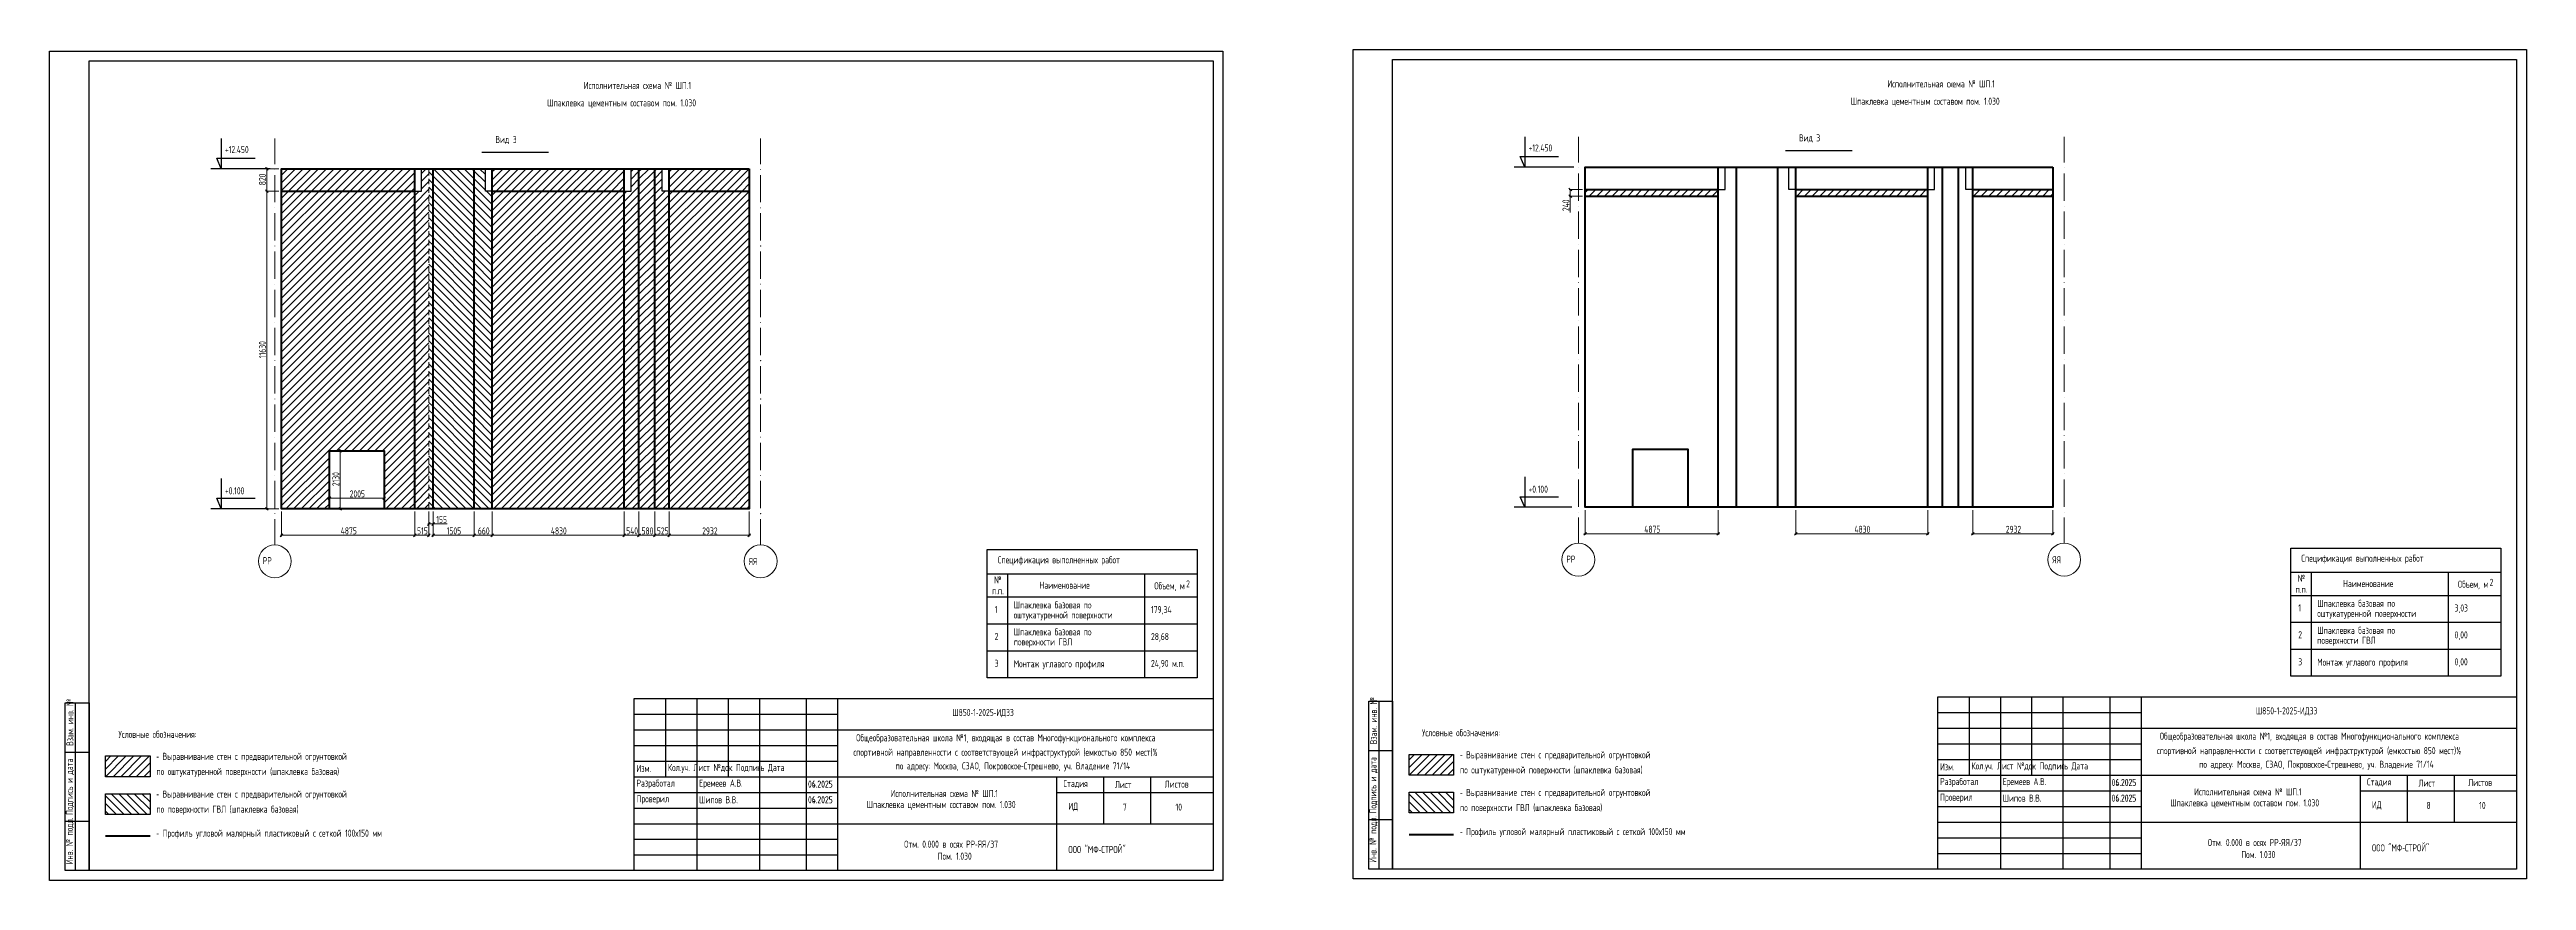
# Model space of a CAD drawing. Header units: millimetres. Extents: x 0 to 258, y 0 to 17.
# Drawn here: x 156.65 to 205.82, y 0.19 to 16.69 of the extents above; entities that cross this region are included whole.
import ezdxf

# ---------------------------------------------------------------- set-up
doc = ezdxf.new("R2010")
doc.units = ezdxf.units.MM
doc.layers.add('PDF _0', color=7, linetype='Continuous')
doc.layers.add('PDF _Текст', color=7, linetype='Continuous')
doc.layers.add('PDF _Оси-1', color=7, linetype='Continuous', true_color=0xaaaaaa)
doc.layers.add('PDF _Оси-3', color=7, linetype='Continuous', true_color=0x989898)
doc.styles.get("Standard").update_dxf_attribs({"font": 'ГОСТ тип А.ttf', "width": 0.8})

msp = doc.modelspace()

# ---------------------------------------------------------------- linework, layer by layer
at = {"layer": 'PDF _0', "lineweight": 25}
for points in [[(156.647, 16.662), (179.943, 16.662), (179.943, 0.19), (156.647, 0.19)], [(157.431, 16.466), (179.747, 16.466), (179.747, 0.386), (157.431, 0.386)], [(182.528, 16.693), (205.825, 16.693), (205.825, 0.221), (182.528, 0.221)], [(183.313, 16.497), (205.629, 16.497), (205.629, 0.417), (183.313, 0.417)], [(179.434, 4.216), (175.263, 4.216), (175.263, 6.761), (179.434, 6.761)], [(205.316, 4.247), (201.145, 4.247), (201.145, 6.792), (205.316, 6.792)], [(156.96, 3.719), (157.431, 3.719), (157.431, 0.386), (156.96, 0.386)], [(168.255, 3.802), (179.747, 3.802), (179.747, 0.386), (168.255, 0.386)], [(182.842, 3.751), (183.313, 3.751), (183.313, 0.417), (182.842, 0.417)], [(194.137, 3.834), (205.629, 3.834), (205.629, 0.417), (194.137, 0.417)], [(157.757, 2.662), (158.643, 2.662), (158.643, 2.249), (157.757, 2.249)], [(183.639, 2.693), (184.524, 2.693), (184.524, 2.281), (183.639, 2.281)], [(157.757, 1.913), (158.643, 1.913), (158.643, 1.5), (157.757, 1.5)], [(183.639, 1.945), (184.524, 1.945), (184.524, 1.532), (183.639, 1.532)]]:
    msp.add_lwpolyline(points, close=True, dxfattribs=at)
for points in [[(160.057, 14.928), (160.057, 14.325), (159.966, 14.536), (160.728, 14.536)], [(185.939, 14.96), (185.939, 14.357), (185.847, 14.567), (186.609, 14.567)], [(161.029, 14.325), (159.848, 14.325)], [(163.897, 13.881), (164.033, 13.881), (164.033, 14.325)], [(165.23, 14.655), (166.555, 14.655)], [(165.436, 13.881), (165.3, 13.881), (165.3, 14.325)], [(168.056, 13.881), (168.192, 13.881), (168.192, 14.325)], [(168.949, 13.881), (168.813, 13.881), (168.813, 14.325)], [(186.911, 14.357), (185.729, 14.357)], [(189.779, 13.912), (189.915, 13.912), (189.915, 14.357)], [(191.112, 14.686), (192.437, 14.686)], [(191.317, 13.912), (191.182, 13.912), (191.182, 14.357)], [(193.938, 13.912), (194.074, 13.912), (194.074, 14.357)], [(194.831, 13.912), (194.695, 13.912), (194.695, 14.357)], [(160.057, 8.173), (160.057, 7.57), (159.966, 7.78), (160.728, 7.78)], [(185.939, 8.204), (185.939, 7.602), (185.847, 7.812), (186.609, 7.812)], [(160.99, 7.57), (159.848, 7.57)], [(186.872, 7.602), (185.729, 7.602)], [(175.263, 6.28), (179.434, 6.28)], [(175.666, 6.28), (175.666, 4.216)], [(178.386, 6.28), (178.386, 4.216)], [(201.145, 6.312), (205.316, 6.312)], [(201.548, 6.312), (201.548, 4.247)], [(204.268, 6.312), (204.268, 4.247)], [(175.263, 5.82), (179.434, 5.82)], [(201.145, 5.852), (205.316, 5.852)], [(175.263, 5.285), (179.434, 5.285)], [(201.145, 5.317), (205.316, 5.317)], [(175.263, 4.75), (179.434, 4.75)], [(201.145, 4.782), (205.316, 4.782)], [(157.156, 3.719), (157.156, 0.386)], [(168.255, 3.492), (172.293, 3.492)], [(168.876, 3.802), (168.876, 2.249)], [(169.497, 3.802), (169.497, 0.386)], [(170.119, 3.802), (170.119, 2.249)], [(170.74, 3.802), (170.74, 0.386)], [(171.672, 3.802), (171.672, 0.386)], [(172.293, 3.802), (172.293, 0.386)], [(183.038, 3.751), (183.038, 0.417)], [(194.137, 3.523), (198.174, 3.523)], [(194.758, 3.834), (194.758, 2.281)], [(195.379, 3.834), (195.379, 0.417)], [(196, 3.834), (196, 2.281)], [(196.622, 3.834), (196.622, 0.417)], [(197.553, 3.834), (197.553, 0.417)], [(198.174, 3.834), (198.174, 0.417)], [(168.255, 3.181), (179.747, 3.181)], [(194.137, 3.213), (205.629, 3.213)], [(156.96, 2.739), (157.431, 2.739)], [(168.255, 2.87), (172.293, 2.87)], [(168.255, 2.56), (172.293, 2.56)], [(182.842, 2.77), (183.313, 2.77)], [(194.137, 2.902), (198.174, 2.902)], [(194.137, 2.591), (198.174, 2.591)], [(168.255, 2.249), (179.747, 2.249)], [(176.641, 2.249), (176.641, 0.386)], [(177.573, 2.249), (177.573, 1.317)], [(178.504, 2.249), (178.504, 1.317)], [(194.137, 2.281), (205.629, 2.281)], [(194.137, 1.97), (198.174, 1.97)], [(202.523, 2.281), (202.523, 0.417)], [(202.523, 1.97), (205.629, 1.97)], [(203.454, 2.281), (203.454, 1.349)], [(204.386, 2.281), (204.386, 1.349)], [(168.255, 1.939), (172.293, 1.939)], [(168.255, 1.628), (172.293, 1.628)], [(176.641, 1.939), (179.747, 1.939)], [(194.137, 1.66), (198.174, 1.66)], [(156.96, 1.366), (157.431, 1.366)], [(168.255, 1.317), (179.747, 1.317)], [(168.255, 1.007), (172.293, 1.007)], [(182.842, 1.398), (183.313, 1.398)], [(194.137, 1.349), (205.629, 1.349)], [(194.137, 1.038), (198.174, 1.038)], [(168.255, 0.696), (172.293, 0.696)], [(194.137, 0.728), (198.174, 0.728)]]:
    msp.add_lwpolyline(points, dxfattribs=at)
at = {"layer": 'PDF _0', "lineweight": 13}
for points in [[(160.986, 14.298), (160.932, 14.353)], [(161.198, 14.325), (160.938, 14.325)], [(160.959, 14.347), (160.959, 13.859)], [(160.959, 7.548), (160.959, 13.902)], [(186.868, 13.885), (186.814, 13.939)], [(186.814, 13.809), (186.868, 13.755)], [(187.08, 13.912), (186.819, 13.912)], [(187.08, 13.782), (186.819, 13.782)], [(186.841, 13.76), (186.841, 13.912)], [(186.841, 13.782), (186.841, 13.456)], [(162.256, 8.726), (162.44, 8.726)], [(162.446, 8.699), (162.391, 8.753)], [(162.418, 7.548), (162.418, 8.747)], [(160.932, 7.597), (160.986, 7.543)], [(161.198, 7.57), (160.938, 7.57)], [(161.252, 7.516), (161.252, 7.024)], [(162.229, 7.808), (162.175, 7.753)], [(162.18, 7.781), (163.311, 7.781)], [(162.202, 7.624), (162.202, 7.802)], [(162.256, 7.57), (162.44, 7.57)], [(162.391, 7.597), (162.446, 7.543)], [(163.262, 7.753), (163.317, 7.808)], [(163.29, 7.624), (163.29, 7.802)], [(164.177, 7.248), (164.177, 7.516), (164.177, 7.024)], [(164.261, 7.248), (164.261, 7.516), (164.261, 7.024)], [(170.54, 7.516), (170.54, 7.024)], [(187.134, 7.547), (187.134, 7.055)], [(189.779, 7.547), (189.779, 7.055)], [(191.317, 7.547), (191.317, 7.055)], [(193.938, 7.547), (193.938, 7.055)], [(194.831, 7.547), (194.831, 7.055)], [(196.422, 7.547), (196.422, 7.055)], [(161.279, 7.072), (161.225, 7.018)], [(161.23, 7.045), (163.919, 7.045)], [(163.876, 7.045), (164.198, 7.045)], [(164.204, 7.297), (164.15, 7.243)], [(164.15, 7.018), (164.204, 7.072)], [(164.155, 7.27), (164.261, 7.27), (164.541, 7.27)], [(164.234, 7.243), (164.288, 7.297)], [(164.288, 7.072), (164.234, 7.018)], [(164.239, 7.045), (165.099, 7.045)], [(165.056, 7.045), (165.457, 7.045)], [(165.414, 7.045), (168.078, 7.045)], [(168.035, 7.045), (168.371, 7.045)], [(168.328, 7.045), (168.686, 7.045)], [(168.642, 7.045), (168.971, 7.045)], [(168.927, 7.045), (170.562, 7.045)], [(170.513, 7.018), (170.567, 7.072)], [(187.161, 7.104), (187.107, 7.05)], [(187.112, 7.077), (189.801, 7.077)], [(189.752, 7.05), (189.806, 7.104)], [(191.344, 7.104), (191.29, 7.05)], [(191.296, 7.077), (193.96, 7.077)], [(193.911, 7.05), (193.965, 7.104)], [(194.858, 7.104), (194.804, 7.05)], [(194.809, 7.077), (196.443, 7.077)], [(196.394, 7.05), (196.449, 7.104)]]:
    msp.add_lwpolyline(points, dxfattribs=at)
at = {"layer": 'PDF _0', "color": 92, "lineweight": 30, "true_color": 0x00dd00}
for points in [[(161.252, 14.198), (161.38, 14.325)], [(161.252, 14.045), (161.532, 14.325)], [(161.252, 13.893), (161.685, 14.325)], [(161.252, 13.74), (161.393, 13.881), (161.838, 14.325)], [(161.252, 13.587), (161.545, 13.881), (161.99, 14.325)], [(161.252, 13.435), (161.698, 13.881), (162.143, 14.325)], [(161.252, 13.282), (161.85, 13.881), (162.295, 14.325)], [(161.252, 13.13), (162.003, 13.881), (162.448, 14.325)], [(161.252, 12.977), (162.156, 13.881), (162.601, 14.325)], [(161.252, 12.824), (162.308, 13.881), (162.753, 14.325)], [(161.252, 12.672), (162.461, 13.881), (162.906, 14.325)], [(161.252, 12.519), (162.614, 13.881), (163.058, 14.325)], [(161.252, 12.366), (162.766, 13.881), (163.211, 14.325)], [(161.252, 12.214), (162.919, 13.881), (163.364, 14.325)], [(161.252, 12.061), (163.071, 13.881), (163.516, 14.325)], [(161.252, 11.909), (163.224, 13.881), (163.669, 14.325)], [(161.252, 11.756), (163.377, 13.881), (163.822, 14.325)], [(164.033, 14.232), (164.127, 14.325)], [(165.436, 14.261), (165.5, 14.325)], [(165.436, 14.108), (165.653, 14.325)], [(165.436, 13.956), (165.805, 14.325)], [(165.436, 13.803), (165.513, 13.881), (165.958, 14.325)], [(165.436, 13.65), (165.666, 13.881), (166.111, 14.325)], [(165.436, 13.498), (165.818, 13.881), (166.263, 14.325)], [(165.436, 13.345), (165.971, 13.881), (166.416, 14.325)], [(165.436, 13.193), (166.124, 13.881), (166.569, 14.325)], [(165.436, 13.04), (166.276, 13.881), (166.721, 14.325)], [(165.436, 12.887), (166.429, 13.881), (166.874, 14.325)], [(165.436, 12.735), (166.581, 13.881), (167.026, 14.325)], [(165.436, 12.582), (166.734, 13.881), (167.179, 14.325)], [(165.436, 12.429), (166.887, 13.881), (167.332, 14.325)], [(165.436, 12.277), (167.039, 13.881), (167.484, 14.325)], [(165.436, 12.124), (167.192, 13.881), (167.637, 14.325)], [(165.436, 11.972), (167.344, 13.881), (167.789, 14.325)], [(165.436, 11.819), (167.497, 13.881), (167.942, 14.325)], [(165.436, 11.056), (168.056, 13.677), (168.349, 13.97), (168.664, 14.284), (168.705, 14.325)], [(165.436, 10.293), (168.056, 12.914), (168.349, 13.207), (168.664, 13.521), (168.949, 13.806), (169.023, 13.881), (169.468, 14.325)], [(165.436, 10.14), (168.056, 12.761), (168.349, 13.054), (168.664, 13.369), (168.949, 13.654), (169.176, 13.881), (169.621, 14.325)], [(165.436, 9.988), (168.056, 12.609), (168.349, 12.902), (168.664, 13.216), (168.949, 13.501), (169.328, 13.881), (169.773, 14.325)], [(165.436, 9.835), (168.056, 12.456), (168.349, 12.749), (168.664, 13.064), (168.949, 13.348), (169.481, 13.881), (169.926, 14.325)], [(165.436, 9.683), (168.056, 12.303), (168.349, 12.596), (168.664, 12.911), (168.949, 13.196), (169.634, 13.881), (170.079, 14.325)], [(165.436, 9.53), (168.056, 12.151), (168.349, 12.444), (168.664, 12.758), (168.949, 13.043), (169.786, 13.881), (170.231, 14.325)], [(165.436, 9.377), (168.056, 11.998), (168.349, 12.291), (168.664, 12.606), (168.949, 12.891), (169.939, 13.881), (170.384, 14.325)], [(165.436, 9.225), (168.056, 11.845), (168.349, 12.138), (168.664, 12.453), (168.949, 12.738), (170.091, 13.881), (170.536, 14.325)], [(165.436, 11.666), (167.65, 13.881), (168.056, 14.287)], [(165.436, 10.903), (168.056, 13.524), (168.349, 13.817), (168.664, 14.132), (168.813, 14.281)], [(168.192, 14.27), (168.247, 14.325)], [(168.192, 14.118), (168.349, 14.275), (168.4, 14.325)], [(168.192, 13.965), (168.349, 14.122), (168.552, 14.325)], [(168.949, 14.264), (169.01, 14.325)], [(168.949, 14.112), (169.163, 14.325)], [(168.949, 13.959), (169.315, 14.325)], [(161.252, 11.603), (163.529, 13.881), (163.897, 14.249)], [(161.252, 11.451), (163.682, 13.881), (163.897, 14.096)], [(161.252, 11.298), (163.834, 13.881), (163.897, 13.943)], [(161.252, 10.993), (163.897, 13.638), (164.177, 13.918)], [(161.252, 11.146), (163.897, 13.791), (163.987, 13.881)], [(164.033, 14.079), (164.177, 14.223)], [(164.033, 13.926), (164.177, 14.07)], [(165.436, 9.072), (168.056, 11.693), (168.349, 11.986), (168.664, 12.301), (168.949, 12.585), (170.244, 13.881), (170.54, 14.176)], [(165.436, 11.514), (167.802, 13.881), (168.056, 14.135)], [(165.436, 10.751), (168.056, 13.372), (168.349, 13.665), (168.664, 13.979), (168.813, 14.128)], [(165.436, 8.919), (168.056, 11.54), (168.349, 11.833), (168.664, 12.148), (168.949, 12.433), (170.397, 13.881), (170.54, 14.024)], [(165.436, 11.361), (167.955, 13.881), (168.056, 13.982)], [(165.436, 10.598), (168.056, 13.219), (168.349, 13.512), (168.664, 13.827), (168.813, 13.976)], [(165.436, 11.209), (168.056, 13.829), (168.107, 13.881)], [(165.436, 10.446), (168.056, 13.066), (168.349, 13.359), (168.664, 13.674), (168.871, 13.881)], [(165.436, 8.767), (168.056, 11.388), (168.349, 11.681), (168.664, 11.995), (168.949, 12.28), (170.54, 13.871)], [(187.134, 13.851), (187.194, 13.912)], [(187.217, 13.782), (187.347, 13.912)], [(187.369, 13.782), (187.5, 13.912)], [(187.522, 13.782), (187.652, 13.912)], [(187.675, 13.782), (187.805, 13.912)], [(187.827, 13.782), (187.957, 13.912)], [(187.98, 13.782), (188.11, 13.912)], [(188.132, 13.782), (188.263, 13.912)], [(188.285, 13.782), (188.415, 13.912)], [(188.438, 13.782), (188.568, 13.912)], [(188.59, 13.782), (188.72, 13.912)], [(188.743, 13.782), (188.873, 13.912)], [(188.895, 13.782), (189.026, 13.912)], [(189.048, 13.782), (189.178, 13.912)], [(189.201, 13.782), (189.331, 13.912)], [(189.353, 13.782), (189.484, 13.912)], [(189.506, 13.782), (189.636, 13.912)], [(189.659, 13.782), (189.779, 13.902)], [(191.337, 13.782), (191.467, 13.912)], [(191.49, 13.782), (191.62, 13.912)], [(191.642, 13.782), (191.773, 13.912)], [(191.795, 13.782), (191.925, 13.912)], [(191.948, 13.782), (192.078, 13.912)], [(192.1, 13.782), (192.23, 13.912)], [(192.253, 13.782), (192.383, 13.912)], [(192.405, 13.782), (192.536, 13.912)], [(192.558, 13.782), (192.688, 13.912)], [(192.711, 13.782), (192.841, 13.912)], [(192.863, 13.782), (192.994, 13.912)], [(193.016, 13.782), (193.146, 13.912)], [(193.169, 13.782), (193.299, 13.912)], [(193.321, 13.782), (193.451, 13.912)], [(193.474, 13.782), (193.604, 13.912)], [(193.626, 13.782), (193.757, 13.912)], [(193.779, 13.782), (193.909, 13.912)], [(193.932, 13.782), (193.938, 13.788)], [(194.847, 13.782), (194.977, 13.912)], [(195, 13.782), (195.13, 13.912)], [(195.152, 13.782), (195.283, 13.912)], [(195.305, 13.782), (195.435, 13.912)], [(195.458, 13.782), (195.588, 13.912)], [(195.61, 13.782), (195.741, 13.912)], [(195.763, 13.782), (195.893, 13.912)], [(195.916, 13.782), (196.046, 13.912)], [(196.068, 13.782), (196.198, 13.912)], [(196.221, 13.782), (196.351, 13.912)], [(196.373, 13.782), (196.422, 13.83)], [(161.252, 10.84), (163.897, 13.486), (164.177, 13.765)], [(161.252, 10.688), (163.897, 13.333), (164.177, 13.612)], [(161.252, 10.535), (163.897, 13.18), (164.177, 13.46)], [(161.252, 10.383), (163.897, 13.028), (164.177, 13.307)], [(165.436, 8.614), (168.056, 11.235), (168.349, 11.528), (168.664, 11.843), (168.949, 12.128), (170.54, 13.719)], [(165.436, 8.462), (168.056, 11.082), (168.349, 11.375), (168.664, 11.69), (168.949, 11.975), (170.54, 13.566)], [(165.436, 8.309), (168.056, 10.93), (168.349, 11.223), (168.664, 11.538), (168.949, 11.822), (170.54, 13.413)], [(161.252, 10.23), (163.897, 12.875), (164.177, 13.155)], [(161.252, 10.077), (163.897, 12.723), (164.177, 13.002)], [(161.252, 9.925), (163.897, 12.57), (164.177, 12.849)], [(165.436, 8.156), (168.056, 10.777), (168.349, 11.07), (168.664, 11.385), (168.949, 11.67), (170.54, 13.261)], [(165.436, 8.004), (168.056, 10.625), (168.349, 10.918), (168.664, 11.232), (168.949, 11.517), (170.54, 13.108)], [(165.436, 7.851), (168.056, 10.472), (168.349, 10.765), (168.664, 11.08), (168.949, 11.365), (170.54, 12.955)], [(165.436, 7.699), (168.056, 10.319), (168.349, 10.612), (168.664, 10.927), (168.949, 11.212), (170.54, 12.803)], [(161.252, 9.772), (163.897, 12.417), (164.177, 12.697)], [(161.252, 9.619), (163.897, 12.265), (164.177, 12.544)], [(161.252, 9.467), (163.897, 12.112), (164.177, 12.392)], [(165.46, 7.57), (168.056, 10.167), (168.349, 10.46), (168.664, 10.774), (168.949, 11.059), (170.54, 12.65)], [(165.612, 7.57), (168.056, 10.014), (168.349, 10.307), (168.664, 10.622), (168.949, 10.907), (170.54, 12.498)], [(165.765, 7.57), (168.056, 9.862), (168.349, 10.155), (168.664, 10.469), (168.949, 10.754), (170.54, 12.345)], [(161.252, 9.314), (163.897, 11.959), (164.177, 12.239)], [(161.252, 9.162), (163.897, 11.807), (164.177, 12.086)], [(161.252, 9.009), (163.897, 11.654), (164.177, 11.934)], [(165.917, 7.57), (168.056, 9.709), (168.349, 10.002), (168.664, 10.317), (168.949, 10.602), (170.54, 12.192)], [(166.07, 7.57), (168.056, 9.556), (168.349, 9.849), (168.664, 10.164), (168.949, 10.449), (170.54, 12.04)], [(166.223, 7.57), (168.056, 9.404), (168.349, 9.697), (168.664, 10.011), (168.949, 10.296), (170.54, 11.887)], [(161.252, 8.856), (163.897, 11.502), (164.177, 11.781)], [(161.252, 8.704), (163.897, 11.349), (164.177, 11.628)], [(161.252, 8.551), (163.897, 11.196), (164.177, 11.476)], [(161.252, 8.399), (163.897, 11.044), (164.177, 11.323)], [(166.375, 7.57), (168.056, 9.251), (168.349, 9.544), (168.664, 9.859), (168.949, 10.144), (170.54, 11.735)], [(166.528, 7.57), (168.056, 9.098), (168.349, 9.391), (168.664, 9.706), (168.949, 9.991), (170.54, 11.582)], [(166.681, 7.57), (168.056, 8.946), (168.349, 9.239), (168.664, 9.554), (168.949, 9.838), (170.54, 11.429)], [(161.252, 8.246), (163.897, 10.891), (164.177, 11.171)], [(161.252, 8.093), (163.897, 10.739), (164.177, 11.018)], [(161.252, 7.941), (163.897, 10.586), (164.177, 10.865)], [(166.833, 7.57), (168.056, 8.793), (168.349, 9.086), (168.664, 9.401), (168.949, 9.686), (170.54, 11.277)], [(166.986, 7.57), (168.056, 8.641), (168.349, 8.934), (168.664, 9.248), (168.949, 9.533), (170.54, 11.124)], [(167.138, 7.57), (168.056, 8.488), (168.349, 8.781), (168.664, 9.096), (168.949, 9.381), (170.54, 10.972)], [(161.252, 7.788), (163.897, 10.433), (164.177, 10.713)], [(162.342, 8.726), (163.897, 10.281), (164.177, 10.56)], [(162.495, 8.726), (163.897, 10.128), (164.177, 10.408)], [(167.291, 7.57), (168.056, 8.335), (168.349, 8.628), (168.664, 8.943), (168.949, 9.228), (170.54, 10.819)], [(167.444, 7.57), (168.056, 8.183), (168.349, 8.476), (168.664, 8.791), (168.949, 9.075), (170.54, 10.666)], [(167.596, 7.57), (168.056, 8.03), (168.349, 8.323), (168.664, 8.638), (168.949, 8.923), (170.54, 10.514)], [(167.749, 7.57), (168.056, 7.878), (168.349, 8.171), (168.664, 8.485), (168.949, 8.77), (170.54, 10.361)], [(162.648, 8.726), (163.897, 9.976), (164.177, 10.255)], [(162.8, 8.726), (163.897, 9.823), (164.177, 10.102)], [(162.953, 8.726), (163.897, 9.67), (164.177, 9.95)], [(167.901, 7.57), (168.056, 7.725), (168.349, 8.018), (168.664, 8.333), (168.949, 8.618), (170.54, 10.208)], [(168.054, 7.57), (168.056, 7.572), (168.349, 7.865), (168.664, 8.18), (168.949, 8.465), (170.54, 10.056)], [(168.207, 7.57), (168.349, 7.713), (168.664, 8.027), (168.949, 8.312), (170.54, 9.903)], [(163.105, 8.726), (163.897, 9.518), (164.177, 9.797)], [(163.258, 8.726), (163.897, 9.365), (164.177, 9.645)], [(163.29, 8.605), (163.897, 9.212), (164.177, 9.492)], [(168.359, 7.57), (168.664, 7.875), (168.949, 8.16), (170.54, 9.751)], [(168.512, 7.57), (168.664, 7.722), (168.949, 8.007), (170.54, 9.598)], [(168.664, 7.57), (168.949, 7.855), (170.54, 9.445)], [(163.29, 8.452), (163.897, 9.06), (164.177, 9.339)], [(163.29, 8.3), (163.897, 8.907), (164.177, 9.187)], [(163.29, 8.147), (163.897, 8.755), (164.177, 9.034)], [(163.29, 7.994), (163.897, 8.602), (164.177, 8.881)], [(168.817, 7.57), (168.949, 7.702), (170.54, 9.293)], [(168.97, 7.57), (170.54, 9.14)], [(169.122, 7.57), (170.54, 8.988)], [(161.252, 7.636), (162.202, 8.585)], [(161.339, 7.57), (162.202, 8.433)], [(163.29, 7.842), (163.897, 8.449), (164.177, 8.729)], [(163.29, 7.689), (163.897, 8.297), (164.177, 8.576)], [(163.323, 7.57), (163.897, 8.144), (164.177, 8.424)], [(169.275, 7.57), (170.54, 8.835)], [(169.427, 7.57), (170.54, 8.682)], [(169.58, 7.57), (170.54, 8.53)], [(169.733, 7.57), (170.54, 8.377)], [(161.492, 7.57), (162.202, 8.28)], [(161.644, 7.57), (162.202, 8.127)], [(161.797, 7.57), (162.202, 7.975)], [(163.476, 7.57), (163.897, 7.992), (164.177, 8.271)], [(163.628, 7.57), (163.897, 7.839), (164.177, 8.118)], [(163.781, 7.57), (163.897, 7.686), (164.177, 7.966)], [(169.885, 7.57), (170.54, 8.225)], [(170.038, 7.57), (170.54, 8.072)], [(170.191, 7.57), (170.54, 7.919)], [(161.95, 7.57), (162.202, 7.822)], [(162.102, 7.57), (162.202, 7.669)], [(163.934, 7.57), (164.177, 7.813)], [(164.086, 7.57), (164.177, 7.661)], [(170.343, 7.57), (170.54, 7.767)], [(170.496, 7.57), (170.54, 7.614)], [(157.757, 2.554), (157.865, 2.662)], [(157.757, 2.402), (158.018, 2.662)], [(157.757, 2.249), (158.17, 2.662)], [(157.91, 2.249), (158.323, 2.662)], [(158.063, 2.249), (158.475, 2.662)], [(158.215, 2.249), (158.628, 2.662)], [(158.368, 2.249), (158.643, 2.524)], [(183.639, 2.586), (183.747, 2.693)], [(183.639, 2.433), (183.899, 2.693)], [(183.639, 2.281), (184.052, 2.693)], [(183.792, 2.281), (184.205, 2.693)], [(183.944, 2.281), (184.357, 2.693)], [(184.097, 2.281), (184.51, 2.693)], [(184.25, 2.281), (184.524, 2.555)], [(158.52, 2.249), (158.643, 2.371)], [(184.402, 2.281), (184.524, 2.403)]]:
    msp.add_lwpolyline(points, dxfattribs=at)
at = {"layer": 'PDF _0', "lineweight": 40}
for points in [[(170.54, 14.325), (170.54, 7.57), (161.252, 7.57), (161.252, 14.325)], [(196.422, 14.357), (196.422, 7.602), (187.134, 7.602), (187.134, 14.357)]]:
    msp.add_lwpolyline(points, close=True, dxfattribs=at)
for points in [[(163.897, 7.57), (163.897, 14.325)], [(165.436, 7.57), (165.436, 14.325)], [(168.056, 7.57), (168.056, 14.325)], [(168.349, 7.57), (168.349, 14.325)], [(168.664, 7.57), (168.664, 14.325)], [(168.949, 7.57), (168.949, 14.325)], [(189.779, 7.602), (189.779, 14.357)], [(190.143, 7.602), (190.143, 14.357)], [(190.959, 7.602), (190.959, 14.357)], [(191.317, 7.602), (191.317, 14.357)], [(193.938, 7.602), (193.938, 14.357)], [(194.231, 7.602), (194.231, 14.357)], [(194.546, 7.602), (194.546, 14.357)], [(194.831, 7.602), (194.831, 14.357)], [(161.252, 13.881), (163.897, 13.881)], [(165.436, 13.881), (168.056, 13.881)], [(168.949, 13.881), (170.54, 13.881)], [(187.134, 13.912), (189.779, 13.912)], [(187.134, 13.782), (189.779, 13.782)], [(191.317, 13.912), (193.938, 13.912)], [(191.317, 13.782), (193.938, 13.782)], [(194.831, 13.912), (196.422, 13.912)], [(194.831, 13.782), (196.422, 13.782)], [(162.202, 7.57), (162.202, 8.726), (163.29, 8.726), (163.29, 7.57)], [(188.083, 7.602), (188.083, 8.757), (189.171, 8.757), (189.171, 7.602)]]:
    msp.add_lwpolyline(points, dxfattribs=at)
at = {"layer": 'PDF _0', "lineweight": 15}
for points in [[(164.177, 14.193), (164.177, 14.325)], [(164.177, 14.019), (164.177, 14.127)], [(164.177, 13.845), (164.177, 13.954)], [(164.177, 13.672), (164.177, 13.78)], [(164.177, 13.498), (164.177, 13.606)], [(164.177, 13.324), (164.177, 13.433)], [(164.177, 13.151), (164.177, 13.259)], [(164.177, 12.977), (164.177, 13.086)], [(164.177, 12.803), (164.177, 12.912)], [(164.177, 12.63), (164.177, 12.738)], [(164.177, 12.456), (164.177, 12.565)], [(164.177, 12.283), (164.177, 12.391)], [(164.177, 12.109), (164.177, 12.217)], [(164.177, 11.935), (164.177, 12.044)], [(164.177, 11.762), (164.177, 11.87)], [(164.177, 11.588), (164.177, 11.697)], [(164.177, 11.414), (164.177, 11.523)], [(164.177, 11.241), (164.177, 11.349)], [(164.177, 11.067), (164.177, 11.176)], [(164.177, 10.893), (164.177, 11.002)], [(164.177, 10.72), (164.177, 10.828)], [(164.177, 10.546), (164.177, 10.655)], [(164.177, 10.373), (164.177, 10.481)], [(164.177, 10.199), (164.177, 10.307)], [(164.177, 10.025), (164.177, 10.134)], [(164.177, 9.852), (164.177, 9.96)], [(164.177, 9.678), (164.177, 9.787)], [(164.177, 9.504), (164.177, 9.613)], [(164.177, 9.331), (164.177, 9.439)], [(164.177, 9.157), (164.177, 9.266)], [(164.177, 8.984), (164.177, 9.092)], [(164.177, 8.81), (164.177, 8.918)], [(164.177, 8.636), (164.177, 8.745)], [(164.177, 8.463), (164.177, 8.571)], [(164.177, 8.289), (164.177, 8.397)], [(164.177, 8.115), (164.177, 8.224)], [(164.177, 7.942), (164.177, 8.05)], [(164.177, 7.768), (164.177, 7.877)], [(164.177, 7.57), (164.177, 7.703)]]:
    msp.add_lwpolyline(points, dxfattribs=at)
at = {"layer": 'PDF _0', "color": 5, "lineweight": 30}
for points in [[(165.436, 13.004), (165.077, 13.362), (164.261, 14.179), (164.177, 14.263)], [(165.436, 13.157), (165.077, 13.515), (164.267, 14.325)], [(165.436, 13.31), (165.077, 13.668), (164.42, 14.325)], [(165.436, 13.462), (165.077, 13.82), (164.572, 14.325)], [(165.436, 13.615), (165.077, 13.973), (164.725, 14.325)], [(165.3, 13.903), (165.077, 14.125), (164.878, 14.325)], [(165.3, 14.056), (165.077, 14.278), (165.03, 14.325)], [(165.3, 14.208), (165.183, 14.325)], [(165.436, 12.852), (165.077, 13.21), (164.261, 14.026), (164.177, 14.111)], [(165.436, 12.699), (165.077, 13.057), (164.261, 13.874), (164.177, 13.958)], [(165.436, 12.546), (165.077, 12.905), (164.261, 13.721), (164.177, 13.805)], [(165.436, 13.767), (165.322, 13.881)], [(165.436, 12.394), (165.077, 12.752), (164.261, 13.569), (164.177, 13.653)], [(165.436, 12.241), (165.077, 12.599), (164.261, 13.416), (164.177, 13.5)], [(165.436, 12.089), (165.077, 12.447), (164.261, 13.263), (164.177, 13.348)], [(165.436, 11.936), (165.077, 12.294), (164.261, 13.111), (164.177, 13.195)], [(165.436, 11.783), (165.077, 12.142), (164.261, 12.958), (164.177, 13.042)], [(165.436, 11.631), (165.077, 11.989), (164.261, 12.806), (164.177, 12.89)], [(165.436, 11.478), (165.077, 11.836), (164.261, 12.653), (164.177, 12.737)], [(165.436, 11.326), (165.077, 11.684), (164.261, 12.5), (164.177, 12.584)], [(165.436, 11.173), (165.077, 11.531), (164.261, 12.348), (164.177, 12.432)], [(165.436, 11.02), (165.077, 11.379), (164.261, 12.195), (164.177, 12.279)], [(165.436, 10.868), (165.077, 11.226), (164.261, 12.043), (164.177, 12.127)], [(165.436, 10.715), (165.077, 11.073), (164.261, 11.89), (164.177, 11.974)], [(165.436, 10.563), (165.077, 10.921), (164.261, 11.737), (164.177, 11.821)], [(165.436, 10.41), (165.077, 10.768), (164.261, 11.585), (164.177, 11.669)], [(165.436, 10.257), (165.077, 10.615), (164.261, 11.432), (164.177, 11.516)], [(165.436, 10.105), (165.077, 10.463), (164.261, 11.279), (164.177, 11.364)], [(165.436, 9.952), (165.077, 10.31), (164.261, 11.127), (164.177, 11.211)], [(165.436, 9.8), (165.077, 10.158), (164.261, 10.974), (164.177, 11.058)], [(165.436, 9.647), (165.077, 10.005), (164.261, 10.822), (164.177, 10.906)], [(165.436, 9.494), (165.077, 9.852), (164.261, 10.669), (164.177, 10.753)], [(165.436, 9.342), (165.077, 9.7), (164.261, 10.516), (164.177, 10.601)], [(165.436, 9.189), (165.077, 9.547), (164.261, 10.364), (164.177, 10.448)], [(165.436, 9.036), (165.077, 9.395), (164.261, 10.211), (164.177, 10.295)], [(165.436, 8.884), (165.077, 9.242), (164.261, 10.059), (164.177, 10.143)], [(165.436, 8.731), (165.077, 9.089), (164.261, 9.906), (164.177, 9.99)], [(165.436, 8.579), (165.077, 8.937), (164.261, 9.753), (164.177, 9.837)], [(165.436, 8.426), (165.077, 8.784), (164.261, 9.601), (164.177, 9.685)], [(165.436, 8.273), (165.077, 8.632), (164.261, 9.448), (164.177, 9.532)], [(165.436, 8.121), (165.077, 8.479), (164.261, 9.296), (164.177, 9.38)], [(165.436, 7.968), (165.077, 8.326), (164.261, 9.143), (164.177, 9.227)], [(165.436, 7.816), (165.077, 8.174), (164.261, 8.99), (164.177, 9.074)], [(165.436, 7.663), (165.077, 8.021), (164.261, 8.838), (164.177, 8.922)], [(165.376, 7.57), (165.077, 7.868), (164.261, 8.685), (164.177, 8.769)], [(165.223, 7.57), (165.077, 7.716), (164.261, 8.532), (164.177, 8.617)], [(165.071, 7.57), (164.261, 8.38), (164.177, 8.464)], [(164.918, 7.57), (164.261, 8.227), (164.177, 8.311)], [(164.765, 7.57), (164.261, 8.075), (164.177, 8.159)], [(164.613, 7.57), (164.261, 7.922), (164.177, 8.006)], [(164.46, 7.57), (164.261, 7.769), (164.177, 7.854)], [(164.308, 7.57), (164.261, 7.617), (164.177, 7.701)], [(158.129, 1.5), (157.757, 1.873)], [(157.977, 1.5), (157.757, 1.72)], [(157.824, 1.5), (157.757, 1.567)], [(158.282, 1.5), (157.869, 1.913)], [(158.435, 1.5), (158.022, 1.913)], [(158.587, 1.5), (158.174, 1.913)], [(158.643, 1.598), (158.327, 1.913)], [(158.643, 1.75), (158.48, 1.913)], [(158.643, 1.903), (158.632, 1.913)], [(184.011, 1.532), (183.639, 1.904)], [(183.859, 1.532), (183.639, 1.751)], [(183.706, 1.532), (183.639, 1.599)], [(184.164, 1.532), (183.751, 1.945)], [(184.316, 1.532), (183.904, 1.945)], [(184.469, 1.532), (184.056, 1.945)], [(184.524, 1.629), (184.209, 1.945)], [(184.524, 1.782), (184.361, 1.945)], [(184.524, 1.935), (184.514, 1.945)]]:
    msp.add_lwpolyline(points, dxfattribs=at)
at = {"layer": 'PDF _0', "color": 1, "lineweight": 100}
for points in [[(164.261, 7.57), (164.261, 14.325)], [(165.077, 7.57), (165.077, 14.325)], [(158.643, 1.068), (157.757, 1.068)], [(184.524, 1.099), (183.639, 1.099)]]:
    msp.add_lwpolyline(points, dxfattribs=at)
at = {"layer": 'PDF _0', "lineweight": 13}
for points in [[(160.986, 13.853), (160.932, 13.908)], [(160.938, 13.881), (161.198, 13.881)], [(163.897, 7.024), (163.897, 7.516)], [(165.077, 7.024), (165.077, 7.516)], [(165.436, 7.024), (165.436, 7.516)], [(168.056, 7.024), (168.056, 7.516)], [(168.349, 7.024), (168.349, 7.516)], [(168.664, 7.024), (168.664, 7.516)], [(168.949, 7.024), (168.949, 7.516)], [(163.87, 7.018), (163.924, 7.072)], [(165.05, 7.018), (165.105, 7.072)], [(165.463, 7.072), (165.408, 7.018)], [(168.029, 7.018), (168.083, 7.072)], [(168.322, 7.018), (168.377, 7.072)], [(168.637, 7.018), (168.691, 7.072)], [(168.922, 7.018), (168.976, 7.072)]]:
    msp.add_lwpolyline(points, close=True, dxfattribs=at)
at = {"layer": 'PDF _Оси-1', "lineweight": 20}
for centre in [(187.001, 6.561), (196.647, 6.561), (161.119, 6.529), (170.765, 6.529)]:
    msp.add_circle(centre, 0.326, dxfattribs=at)
at = {"layer": 'PDF _Оси-3', "lineweight": 9}
for points in [[(161.119, 14.928), (161.119, 14.418)], [(170.765, 14.418), (170.765, 14.928)], [(187.001, 14.96), (187.001, 14.45)], [(196.647, 14.45), (196.647, 14.96)], [(161.119, 14.201), (161.119, 13.659)], [(170.765, 13.659), (170.765, 14.201)], [(187.001, 14.233), (187.001, 13.69)], [(196.647, 13.69), (196.647, 14.233)], [(161.119, 13.442), (161.119, 12.899)], [(170.765, 12.899), (170.765, 13.442)], [(187.001, 13.473), (187.001, 12.931)], [(196.647, 12.931), (196.647, 13.473)], [(161.119, 12.682), (161.119, 12.139)], [(170.765, 12.139), (170.765, 12.682)], [(187.001, 12.714), (187.001, 12.171)], [(196.647, 12.171), (196.647, 12.714)], [(161.119, 11.922), (161.119, 11.38)], [(170.765, 11.38), (170.765, 11.922)], [(187.001, 11.954), (187.001, 11.411)], [(196.647, 11.411), (196.647, 11.954)], [(161.119, 11.163), (161.119, 10.62)], [(170.765, 10.62), (170.765, 11.163)], [(187.001, 11.194), (187.001, 10.652)], [(196.647, 10.652), (196.647, 11.194)], [(161.119, 10.403), (161.119, 9.86)], [(170.765, 9.86), (170.765, 10.403)], [(187.001, 10.435), (187.001, 9.892)], [(196.647, 9.892), (196.647, 10.435)], [(161.119, 9.643), (161.119, 9.101)], [(170.765, 9.101), (170.765, 9.643)], [(187.001, 9.675), (187.001, 9.132)], [(196.647, 9.132), (196.647, 9.675)], [(161.119, 8.884), (161.119, 8.341)], [(170.765, 8.341), (170.765, 8.884)], [(187.001, 8.915), (187.001, 8.373)], [(196.647, 8.373), (196.647, 8.915)], [(161.119, 8.124), (161.119, 7.582)], [(170.765, 7.582), (170.765, 8.124)], [(187.001, 8.156), (187.001, 7.613)], [(196.647, 7.613), (196.647, 8.156)], [(187.001, 7.396), (187.001, 6.886)], [(196.647, 6.886), (196.647, 7.396)], [(161.119, 7.364), (161.119, 6.855)], [(170.765, 6.855), (170.765, 7.364)]]:
    msp.add_lwpolyline(points, dxfattribs=at)
at = {"layer": 'PDF _Оси-3', "lineweight": 5}
for points in [[(161.119, 14.31), (161.121, 14.31), (161.121, 14.312), (161.119, 14.312)], [(170.765, 14.31), (170.767, 14.31), (170.767, 14.312), (170.765, 14.312)], [(187.001, 14.341), (187.003, 14.341), (187.003, 14.343), (187.001, 14.343)], [(196.647, 14.341), (196.649, 14.341), (196.649, 14.343), (196.647, 14.343)], [(161.119, 13.55), (161.121, 13.55), (161.121, 13.552), (161.119, 13.552)], [(170.765, 13.55), (170.767, 13.55), (170.767, 13.552), (170.765, 13.552)], [(187.001, 13.582), (187.003, 13.582), (187.003, 13.584), (187.001, 13.584)], [(196.647, 13.582), (196.649, 13.582), (196.649, 13.584), (196.647, 13.584)], [(161.119, 12.791), (161.121, 12.791), (161.121, 12.793), (161.119, 12.793)], [(170.765, 12.791), (170.767, 12.791), (170.767, 12.793), (170.765, 12.793)], [(187.001, 12.822), (187.003, 12.822), (187.003, 12.824), (187.001, 12.824)], [(196.647, 12.822), (196.649, 12.822), (196.649, 12.824), (196.647, 12.824)], [(161.119, 12.031), (161.121, 12.031), (161.121, 12.033), (161.119, 12.033)], [(170.765, 12.031), (170.767, 12.031), (170.767, 12.033), (170.765, 12.033)], [(187.001, 12.062), (187.003, 12.062), (187.003, 12.064), (187.001, 12.064)], [(196.647, 12.062), (196.649, 12.062), (196.649, 12.064), (196.647, 12.064)], [(161.119, 11.271), (161.121, 11.271), (161.121, 11.273), (161.119, 11.273)], [(170.765, 11.271), (170.767, 11.271), (170.767, 11.273), (170.765, 11.273)], [(187.001, 11.303), (187.003, 11.303), (187.003, 11.305), (187.001, 11.305)], [(196.647, 11.303), (196.649, 11.303), (196.649, 11.305), (196.647, 11.305)], [(161.119, 10.512), (161.121, 10.512), (161.121, 10.514), (161.119, 10.514)], [(170.765, 10.512), (170.767, 10.512), (170.767, 10.514), (170.765, 10.514)], [(187.001, 10.543), (187.003, 10.543), (187.003, 10.545), (187.001, 10.545)], [(196.647, 10.543), (196.649, 10.543), (196.649, 10.545), (196.647, 10.545)], [(161.119, 9.752), (161.121, 9.752), (161.121, 9.754), (161.119, 9.754)], [(170.765, 9.752), (170.767, 9.752), (170.767, 9.754), (170.765, 9.754)], [(187.001, 9.783), (187.003, 9.783), (187.003, 9.785), (187.001, 9.785)], [(196.647, 9.783), (196.649, 9.783), (196.649, 9.785), (196.647, 9.785)], [(161.119, 8.992), (161.121, 8.992), (161.121, 8.994), (161.119, 8.994)], [(170.765, 8.992), (170.767, 8.992), (170.767, 8.994), (170.765, 8.994)], [(187.001, 9.024), (187.003, 9.024), (187.003, 9.026), (187.001, 9.026)], [(196.647, 9.024), (196.649, 9.024), (196.649, 9.026), (196.647, 9.026)], [(161.119, 8.233), (161.121, 8.233), (161.121, 8.235), (161.119, 8.235)], [(170.765, 8.233), (170.767, 8.233), (170.767, 8.235), (170.765, 8.235)], [(187.001, 8.264), (187.003, 8.264), (187.003, 8.266), (187.001, 8.266)], [(196.647, 8.264), (196.649, 8.264), (196.649, 8.266), (196.647, 8.266)], [(161.119, 7.473), (161.121, 7.473), (161.121, 7.475), (161.119, 7.475)], [(170.765, 7.473), (170.767, 7.473), (170.767, 7.475), (170.765, 7.475)], [(187.001, 7.504), (187.003, 7.504), (187.003, 7.506), (187.001, 7.506)], [(196.647, 7.504), (196.649, 7.504), (196.649, 7.506), (196.647, 7.506)]]:
    msp.add_lwpolyline(points, close=True, dxfattribs=at)

# ---------------------------------------------------------------- texts
at = {"layer": 'PDF _Текст', "char_height": 0.14, "attachment_point": 4}
for s, insert in [('Исполнительная схема № ШП.1', (167.254, 15.98)), ('Исполнительная схема № ШП.1', (193.136, 16.011)), ('Шпаклевка цементным составом пом. 1.030', (166.527, 15.615)), ('Шпаклевка цементным составом пом. 1.030', (192.409, 15.647)), ('+12.450', (160.13, 14.706)), ('Вид 3', (165.499, 14.896)), ('+12.450', (186.012, 14.738)), ('Вид 3', (191.381, 14.927)), ('+0.100', (160.13, 7.929)), ('2005', (162.606, 7.868)), ('+0.100', (186.012, 7.961)), ('155', (164.325, 7.357)), ('4875', (162.428, 7.134)), ('515', (163.943, 7.132)), ('1505', (164.531, 7.132)), ('660', (165.152, 7.132)), ('4830', (166.6, 7.132)), ('540 580 525', (168.095, 7.132)), ('2932', (169.605, 7.132)), ('4875', (188.309, 7.165)), ('4830', (192.482, 7.164)), ('2932', (195.487, 7.164)), ('Спецификация выполненных работ', (175.472, 6.539)), ('Спецификация выполненных работ', (201.354, 6.571)), ('п.п.', (175.36, 5.942)), ('№', (175.401, 6.159)), ('Наименование', (176.302, 6.054)), ('Объем, м', (178.581, 6.026)), ('2', (179.213, 6.079)), ('п.п.', (201.241, 5.973)), ('№', (201.283, 6.191)), ('Наименование', (202.184, 6.086)), ('Объем, м', (204.463, 6.058)), ('2', (205.094, 6.111)), ('1', (175.413, 5.572)), ('оштукатуренной поверхности', (175.79, 5.444)), ('Шпаклевка базовая по', (175.79, 5.662)), ('179,34', (178.516, 5.553)), ('1', (201.294, 5.604)), ('оштукатуренной поверхности', (201.671, 5.475)), ('Шпаклевка базовая по', (201.671, 5.693)), ('3,03', (204.398, 5.585)), ('2', (175.413, 5.037)), ('поверхности ГВЛ', (175.79, 4.909)), ('Шпаклевка базовая по', (175.79, 5.127)), ('28,68', (178.516, 5.018)), ('2', (201.294, 5.069)), ('поверхности ГВЛ', (201.671, 4.941)), ('Шпаклевка базовая по', (201.671, 5.158)), ('0,00', (204.398, 5.05)), ('3', (175.413, 4.502)), ('Монтаж углавого профиля', (175.79, 4.474)), ('24,90 м.п.', (178.516, 4.484)), ('3', (201.294, 4.534)), ('Монтаж углавого профиля', (201.671, 4.506)), ('0,00', (204.398, 4.515)), ('Ш850‐1‐2025‐ИД33', (174.57, 3.512)), ('Ш850‐1‐2025‐ИД33', (200.452, 3.544)), ('Условные обозначения:', (158.015, 3.092)), ('Общеобразовательная школа №1, входящая в состав Многофункционального комплекса', (172.662, 3.005)), ('Условные обозначения:', (183.896, 3.124)), ('Общеобразовательная школа №1, входящая в состав Многофункционального комплекса', (198.544, 3.037)), ('‐ Выравнивание стен с предварительной огрунтовкой', (158.769, 2.636)), ('Изм.', (168.301, 2.415)), ('Кол.уч. Лист №док Подпись Дата', (168.924, 2.415)), ('спортивной направленности с соответствующей инфраструктурой (емкостью 850 мест)½', (172.607, 2.718)), ('по адресу: Москва, СЗАО, Покровское‐Стрешнево, уч. Владение 71/14', (173.444, 2.446)), ('‐ Выравнивание стен с предварительной огрунтовкой', (184.651, 2.667)), ('по оштукатуренной поверхности (шпаклевка базовая)', (184.651, 2.367)), ('Изм.', (194.183, 2.446)), ('Кол.уч. Лист №док Подпись Дата', (194.806, 2.446)), ('спортивной направленности с соответствующей инфраструктурой (емкостью 850 мест)½', (198.489, 2.749)), ('по адресу: Москва, СЗАО, Покровское‐Стрешнево, уч. Владение 71/14', (199.326, 2.478)), ('‐ Выравнивание стен с предварительной огрунтовкой', (158.769, 1.887)), ('по оштукатуренной поверхности (шпаклевка базовая)', (158.769, 2.336)), ('Разработал', (168.301, 2.104)), ('Еремеев А.В.', (169.544, 2.104)), ('04.2025', (171.706, 2.104)), ('06.2025', (171.706, 2.104)), ('Исполнительная схема № ШП.1', (173.345, 1.918)), ('Стадия', (176.778, 2.104)), ('Лист', (177.8, 2.094)), ('Листов', (178.788, 2.104)), ('‐ Выравнивание стен с предварительной огрунтовкой', (184.651, 1.919)), ('Разработал', (194.183, 2.136)), ('Еремеев А.В.', (195.425, 2.136)), ('04.2025', (197.588, 2.136)), ('06.2025', (197.588, 2.136)), ('Исполнительная схема № ШП.1', (199.227, 1.95)), ('Стадия', (202.659, 2.136)), ('Лист', (203.682, 2.125)), ('Листов', (204.669, 2.136)), ('по поверхности ГВЛ (шпаклевка базовая)', (158.769, 1.587)), ('Проверил', (168.301, 1.793)), ('Шипов В.В.', (169.544, 1.793)), ('04.2025', (171.706, 1.793)), ('06.2025', (171.706, 1.793)), ('Шпаклевка цементным составом пом. 1.030', (172.87, 1.68)), ('ИД', (176.875, 1.648)), ('7', (177.957, 1.648)), ('10', (179.003, 1.648)), ('по поверхности ГВЛ (шпаклевка базовая)', (184.651, 1.618)), ('Проверил', (194.183, 1.825)), ('Шипов В.В.', (195.425, 1.825)), ('04.2025', (197.588, 1.825)), ('06.2025', (197.588, 1.825)), ('Шпаклевка цементным составом пом. 1.030', (198.752, 1.712)), ('ИД', (202.757, 1.68)), ('8', (203.84, 1.68)), ('10', (204.885, 1.68)), ('‐ Профиль угловой малярный пластиковый с сеткой 100х150 мм', (158.769, 1.11)), ('‐ Профиль угловой малярный пластиковый с сеткой 100х150 мм', (184.651, 1.141)), ('Отм. 0.000 в осях РР‐ЯЯ/37', (199.497, 0.943)), ('Отм. 0.000 в осях РР‐ЯЯ/37', (173.615, 0.911)), ('Пом. 1.030', (174.281, 0.673)), ('ООО "МФ‐СТРОЙ"', (176.875, 0.805)), ('Пом. 1.030', (200.163, 0.705)), ('ООО "МФ‐СТРОЙ"', (202.757, 0.837))]:
    msp.add_mtext(s, dxfattribs=dict(at, insert=insert))
at = {"layer": 'PDF _Текст', "char_height": 0.14, "attachment_point": 4, "rotation": 90}
for s, insert in [('820', (160.873, 13.998)), ('240', (186.754, 13.484)), ('11630', (160.873, 10.563)), ('2130', (162.332, 8.02)), ('Взам. инв. №', (157.052, 2.864)), ('Взам. инв. №', (182.934, 2.895)), ('Подпись и дата', (157.052, 1.491)), ('Подпись и дата', (182.934, 1.522)), ('Инв. № подл.', (157.052, 0.51)), ('Инв. № подл.', (182.934, 0.542))]:
    msp.add_mtext(s, dxfattribs=dict(at, insert=insert))
at = {"layer": 'PDF _Текст', "color": 253, "true_color": 0xaaaaaa, "char_height": 0.14, "attachment_point": 4}
for s, insert in [('РР', (160.88, 6.541)), ('ЯЯ', (170.53, 6.525)), ('РР', (186.762, 6.572)), ('ЯЯ', (196.412, 6.557))]:
    msp.add_mtext(s, dxfattribs=dict(at, insert=insert))

doc.saveas('drawing.dxf')
